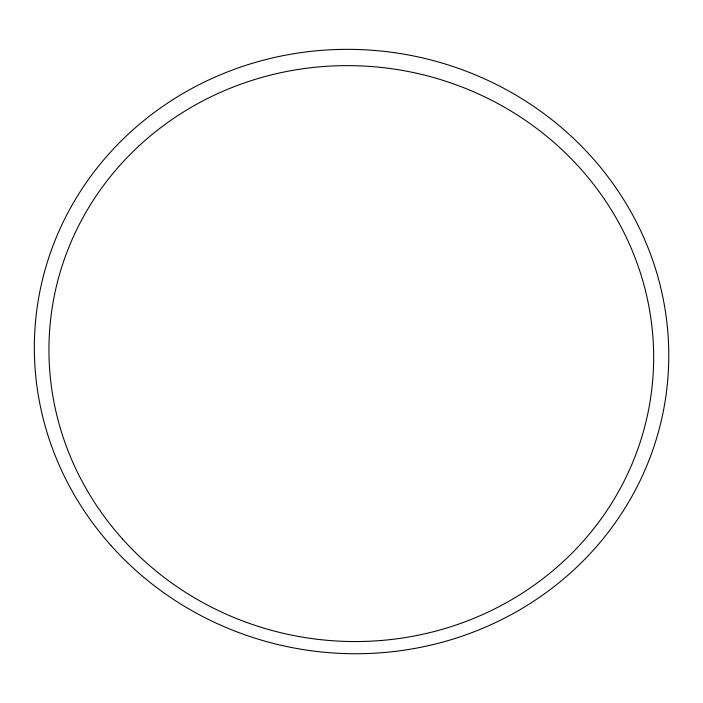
<?xml version="1.0" encoding="UTF-8"?>
<svg xmlns="http://www.w3.org/2000/svg" width="703" height="703" viewBox="0 0 703 703"><rect width="100%" height="100%" fill="white"/><g stroke="black" fill="none" stroke-linecap="round" stroke-linejoin="round"><path stroke-width="1.05" d="M110.837 545.352A317.484 301.921 7.5 0 0 650.846 455.43A317.484 301.921 7.5 0 0 293.002 53.841A317.484 301.921 7.5 0 0 110.837 545.352M122.533 539.025A302.615 287.712 7.5 0 0 636.9 451.669A302.615 287.712 7.5 0 0 294.452 70.072A302.615 287.712 7.5 0 0 122.533 539.025"/></g></svg>
